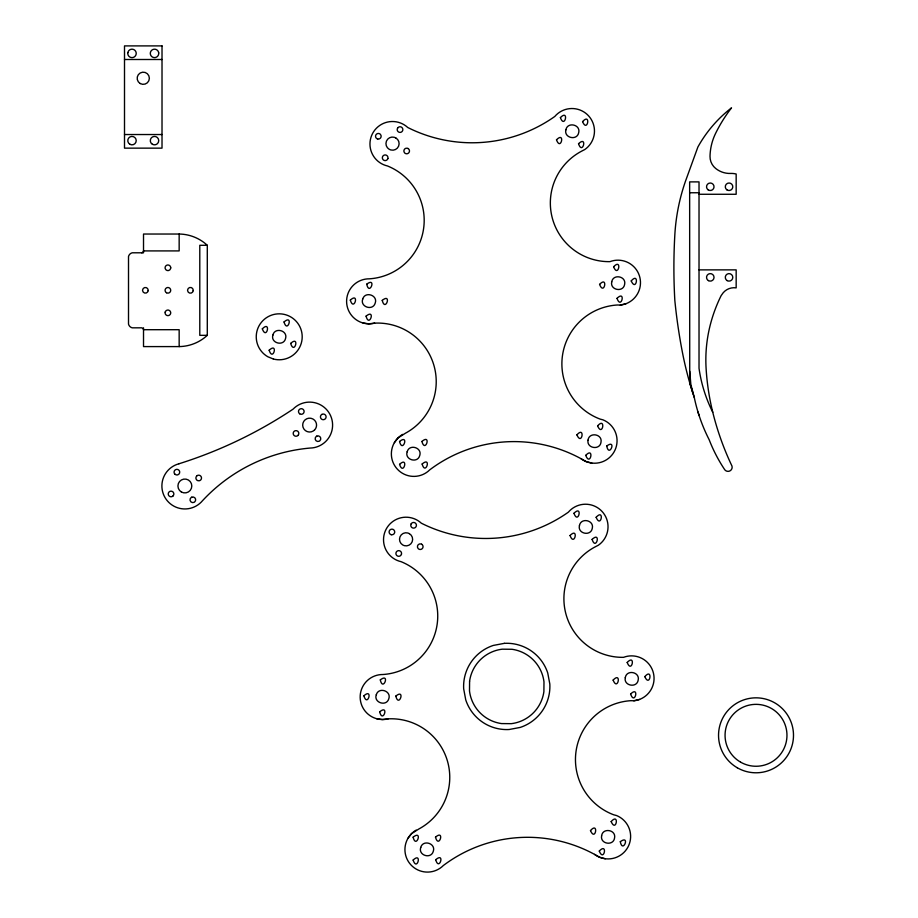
<?xml version="1.0" encoding="UTF-8"?>
<svg xmlns="http://www.w3.org/2000/svg" width="918" height="918" viewBox="0 0 918 918"><rect width="100%" height="100%" fill="white"/><g stroke="black" fill="none" stroke-linecap="round" stroke-linejoin="round"><path stroke-width="1.38" d="M394.373 442.637L397.953 437.978L405.331 433.273A58.58 58.58 0 0 0 374.636 323.147A22.514 22.514 0 0 1 346.752 303.961A22.514 22.514 0 0 1 369.415 278.82A58.614 58.614 0 0 0 387.476 165.963A22.514 22.514 0 0 1 372.547 133.523A22.514 22.514 0 0 1 407.753 127.499A143.128 143.128 0 0 0 554.793 116.471A22.514 22.514 0 0 1 588.633 115.909A22.514 22.514 0 0 1 584.777 149.542L582.161 150.885A58.626 58.626 0 0 0 609.977 261.641A22.514 22.514 0 0 1 639.88 277.5A22.514 22.514 0 0 1 620.258 305.074L617.321 304.994A58.993 58.993 0 0 0 600.154 419.113L603 419.847A22.514 22.514 0 0 1 614.131 451.817A22.514 22.514 0 0 1 580.991 458.679A139.869 139.869 0 0 0 429.785 469.809A22.514 22.514 0 0 1 396.014 467.595A22.514 22.514 0 0 1 402.612 434.398M407.948 838.329L411.516 833.67L418.895 828.965A58.58 58.58 0 0 0 388.199 718.851A22.514 22.514 0 0 1 360.315 699.654A22.514 22.514 0 0 1 382.978 674.512A58.614 58.614 0 0 0 401.051 561.667A22.514 22.514 0 0 1 386.122 529.216A22.514 22.514 0 0 1 421.328 523.191A143.128 143.128 0 0 0 568.357 512.175A22.514 22.514 0 0 1 602.208 511.613A22.514 22.514 0 0 1 598.341 545.235L595.725 546.577A58.626 58.626 0 0 0 623.551 657.334A22.514 22.514 0 0 1 653.455 673.192A22.514 22.514 0 0 1 633.833 700.778L630.895 700.686A58.993 58.993 0 0 0 613.729 814.805L616.575 815.551A22.514 22.514 0 0 1 627.705 847.509A22.514 22.514 0 0 1 594.554 854.383A139.869 139.869 0 0 0 443.36 865.502A22.514 22.514 0 0 1 409.577 863.287A22.514 22.514 0 0 1 416.187 830.09M620.258 305.074L625.973 303.72M633.833 700.778L639.548 699.424M374.636 323.147L368.795 323.836L362.977 322.987M388.199 718.851L382.37 719.54L376.552 718.691M124.504 59.498L162.016 59.498M124.504 134.533L162.016 134.533M689.647 192.757L699.023 192.757M699.023 194.272L736.167 194.272L736.167 174.007A20.058 20.058 0 0 0 730.659 173.445A22.594 22.594 0 0 1 715.707 168.487A15.193 15.193 0 0 1 710.016 156.289A55.206 55.206 0 0 1 715.707 133.144A148.578 148.578 0 0 1 731.52 107.865A127.981 127.981 0 0 0 697.898 146.995L685.425 181.374A197.255 197.255 0 0 0 674.833 234.813A574.966 574.966 0 0 0 674.833 300.473A562.929 562.929 0 0 0 682.544 352.994A352.26 352.26 0 0 0 694.272 397.437A168.178 168.178 0 0 0 709.166 439.722A154.109 154.109 0 0 0 724.83 469.855A4.131 4.131 0 0 0 730.487 470.555A4.131 4.131 0 0 0 731.451 464.933A283.042 283.042 0 0 1 712.758 412.239A142.256 142.256 0 0 1 699.023 368.29L699.023 181.89L689.647 181.89L689.728 382.795L693.079 393.799M179.159 346.591A42.205 42.205 0 0 0 207.296 335.334L207.296 245.29A42.205 42.205 0 0 0 179.159 234.033L143.518 234.033L143.518 252.794L132.261 252.794A5.06 5.06 0 0 0 128.509 256.547L128.509 324.077A5.06 5.06 0 0 0 132.261 327.829L141.682 327.829A2.479 2.479 0 0 1 143.518 329.7L179.159 329.7L179.159 346.591L143.518 346.591L143.518 327.829M207.296 245.29L199.791 245.29L199.791 335.334L207.296 335.334M699.023 269.869L736.167 269.869L736.167 287.873A14.275 14.275 0 0 0 721.835 294.655L721.158 295.585A150.449 150.449 0 0 0 710.589 323.675A141.074 141.074 0 0 0 706.091 368.29A243.522 243.522 0 0 0 712.758 412.239M591.789 463.051L586.097 461.582L580.991 458.679M605.352 858.755L599.672 857.274L594.554 854.383M694.272 397.437L690.864 384.539L689.728 371.262M697.978 411.952L699.103 415.533M179.159 234.033L179.159 250.912L143.518 250.912A2.479 2.479 0 0 1 141.682 252.794M469.591 681.19L469.5 690.979A37.523 37.523 0 0 0 501.503 723.579L511.292 723.671A37.523 37.523 0 0 0 543.892 691.679L543.984 681.879A37.523 37.523 0 0 0 511.992 649.278L502.192 649.187A37.523 37.523 0 0 0 469.591 681.19M158.711 52.911L158.688 54.013A4.223 4.223 0 0 1 154.281 57.616A4.223 4.223 0 0 1 150.3 53.531A4.223 4.223 0 0 1 154.017 49.216L155.119 49.228A4.223 4.223 0 0 1 158.711 52.911M631.228 280.931C636.415 292.647 639.628 271.258 631.228 280.931M644.803 676.635C649.99 688.351 653.203 666.95 644.803 676.635M576.906 434.868C581.978 446.63 585.397 425.275 576.906 434.868M588.036 440.124C586.384 448.409 599.982 450.577 601.003 442.201C602.656 433.927 589.058 431.747 588.036 440.124M597.595 425.883C602.667 437.656 606.087 416.29 597.595 425.883M590.481 830.572C595.553 842.334 598.972 820.979 590.481 830.572M601.611 835.828C599.959 844.101 613.557 846.281 614.578 837.904C616.23 829.631 602.633 827.451 601.611 835.828M611.17 821.587C616.23 833.349 619.661 811.994 611.17 821.587M127.843 52.705L127.797 53.806A4.223 4.223 0 0 0 132.031 57.627A4.223 4.223 0 0 0 136.208 53.737A4.223 4.223 0 0 0 132.708 49.239L131.607 49.205A4.223 4.223 0 0 0 127.843 52.705M582.574 121.612C587.463 133.454 591.203 112.145 582.574 121.612M596.138 517.304C601.038 529.147 604.767 507.838 596.138 517.304M585.73 455.362C590.377 467.296 594.554 446.068 585.73 455.362M599.569 284.396C604.228 296.342 608.382 275.113 599.569 284.396M611.732 281.883C609.793 290.099 623.299 292.75 624.619 284.408C626.546 276.192 613.04 273.541 611.732 281.883M613.614 266.759C618.273 278.693 622.438 257.465 613.614 266.759M599.293 851.055C603.952 862.989 608.118 841.76 599.293 851.055M613.132 680.1C617.791 692.034 621.956 670.806 613.132 680.1M625.296 677.587C623.368 685.792 636.874 688.443 638.182 680.112C640.121 671.896 626.615 669.245 625.296 677.587M627.189 662.463C631.836 674.397 636.002 653.168 627.189 662.463M262.318 328.851C266.69 340.888 271.349 319.762 262.318 328.851M556.492 139.811C560.852 151.849 565.534 130.735 556.492 139.811M560.382 117.596C564.742 129.645 569.424 108.519 560.382 117.596M565.878 129.84C563.744 137.998 577.181 140.982 578.696 132.674C580.842 124.515 567.393 121.532 565.878 129.84M570.055 535.504C574.416 547.553 579.109 526.427 570.055 535.504M573.957 513.288C578.317 525.337 582.999 504.223 573.957 513.288M579.453 525.532C577.307 533.702 590.756 536.674 592.271 528.378C594.405 520.208 580.968 517.224 579.453 525.532M617.022 298.35C621.256 310.445 626.156 289.377 617.022 298.35M630.597 694.042C634.831 706.137 639.731 685.069 630.597 694.042M399.559 464.359C403.507 476.545 408.9 455.592 399.559 464.359M413.134 860.063C417.082 872.249 422.475 851.296 413.134 860.063M578.535 143.701C582.482 155.888 587.899 134.946 578.535 143.701M592.11 539.394C596.046 551.592 601.474 530.65 592.11 539.394M170.714 267.804L170.622 268.526A2.811 2.811 0 0 1 165.183 268.526L165.091 267.804A2.811 2.811 0 0 1 167.902 264.981A2.811 2.811 0 0 1 170.714 267.804M165.183 312.097L165.091 312.82A2.811 2.811 0 0 0 167.902 315.631A2.811 2.811 0 0 0 170.714 312.82L170.622 312.097A2.811 2.811 0 0 0 165.183 312.097M269.158 350.228C272.99 362.449 278.59 341.553 269.158 350.228M272.875 335.104C270.385 343.16 283.685 346.729 285.555 338.501C288.057 330.434 274.746 326.877 272.875 335.104M290.65 343.424C294.483 355.645 300.083 334.749 290.65 343.424M350.309 300.106C353.992 312.384 359.856 291.557 350.309 300.106M363.884 695.81C367.556 708.076 373.419 687.261 363.884 695.81M284.041 321.943C287.449 334.29 293.771 313.612 284.041 321.943M407.167 451.759C404.39 459.723 417.564 463.751 419.721 455.592C422.498 447.617 409.325 443.601 407.167 451.759M421.913 441.466C425.321 453.813 431.644 433.135 421.913 441.466M422.142 464.015C425.55 476.362 431.873 455.684 422.142 464.015M420.742 847.452C417.965 855.427 431.139 859.455 433.296 851.296C436.073 843.321 422.9 839.293 420.742 847.452M435.488 837.159C438.896 849.517 445.219 828.828 435.488 837.159M435.717 859.718C439.114 872.066 445.437 851.376 435.717 859.718M362.725 299.016C359.776 306.922 372.857 311.248 375.198 303.135C378.147 295.229 365.077 290.903 362.725 299.016M366.087 316.136C369.208 328.564 376.001 308.023 366.087 316.136M382.232 300.393C385.353 312.82 392.147 292.28 382.232 300.393M376.3 694.708C373.351 702.614 386.421 706.94 388.773 698.839C391.722 690.933 378.641 686.607 376.3 694.708M379.662 711.829C382.783 724.256 389.576 703.716 379.662 711.829M395.807 696.096C398.928 708.524 405.722 687.984 395.807 696.096M399.559 441.466C402.532 453.928 409.577 433.48 399.559 441.466M413.134 837.17C416.106 849.632 423.152 829.172 413.134 837.17M366.73 284.178C369.415 296.709 376.919 276.421 366.73 284.178M380.304 679.882C382.99 692.413 390.494 672.125 380.304 679.882M606.741 445.987C609.15 458.564 617.091 438.448 606.741 445.987M620.304 841.68C622.725 854.268 630.666 834.141 620.304 841.68M387.878 158.504L387.603 159.181A2.811 2.811 0 0 1 384.435 160.489L383.758 160.214A2.811 2.811 0 0 1 382.726 156.37L383.173 155.785A2.811 2.811 0 0 1 385.893 155.05L386.57 155.337A2.811 2.811 0 0 1 387.878 158.504M401.453 554.197L401.166 554.874A2.811 2.811 0 0 1 398.01 556.193L397.322 555.906A2.811 2.811 0 0 1 396.301 552.062L396.748 551.477A2.811 2.811 0 0 1 399.468 550.754L400.145 551.029A2.811 2.811 0 0 1 401.453 554.197M397.643 128.095L397.333 128.761A2.811 2.811 0 0 0 398.538 131.974L399.204 132.272A2.811 2.811 0 0 0 401.946 131.641L402.405 131.079A2.811 2.811 0 0 0 401.51 127.2L400.845 126.891A2.811 2.811 0 0 0 397.643 128.095M411.207 523.788L410.908 524.465A2.811 2.811 0 0 0 412.102 527.666L412.767 527.976A2.811 2.811 0 0 0 415.51 527.345L415.98 526.771A2.811 2.811 0 0 0 415.085 522.893L414.42 522.594A2.811 2.811 0 0 0 411.207 523.788M197.267 475.57L196.693 476.017A2.811 2.811 0 0 0 199.401 480.722L200.09 480.447A2.811 2.811 0 0 0 201.111 476.603A2.811 2.811 0 0 0 197.267 475.57M173.054 495.938L172.469 496.386A2.811 2.811 0 0 1 168.625 495.364A2.811 2.811 0 0 1 169.658 491.52L170.335 491.233A2.811 2.811 0 0 1 173.054 495.938M321.862 414.431L321.277 414.879A2.811 2.811 0 0 0 320.83 418.275L321.277 418.86A2.811 2.811 0 0 0 323.997 419.583L324.674 419.308A2.811 2.811 0 0 0 325.706 415.464L325.259 414.879A2.811 2.811 0 0 0 321.862 414.431M298.017 435.407L297.432 435.855A2.811 2.811 0 0 1 293.588 434.822A2.811 2.811 0 0 1 294.621 430.978L295.298 430.703A2.811 2.811 0 0 1 298.017 435.407M314.53 430.003L313.095 431.104A6.942 6.942 0 0 1 303.938 429.073A6.942 6.942 0 0 1 305.166 419.778A6.942 6.942 0 0 1 314.53 420.192L315.631 421.626A6.942 6.942 0 0 1 314.53 430.003M316.802 436.119L316.182 436.509A2.811 2.811 0 0 0 319.085 441.26L319.716 440.881A2.811 2.811 0 0 0 316.802 436.119M191.77 497.189L191.128 497.556A2.811 2.811 0 0 0 193.916 502.387L194.559 502.02A2.811 2.811 0 0 0 191.77 497.189M504.349 643.346L493.287 645.434A43.146 43.146 0 0 0 463.67 688.821L465.747 699.895A43.146 43.146 0 0 0 509.134 729.512L520.208 727.423A43.146 43.146 0 0 0 549.825 684.036L547.736 672.974A43.146 43.146 0 0 0 504.349 643.346M162.016 45.9L124.504 45.9L124.504 148.142L162.016 148.142L162.016 45.9M377.757 139.02L377.057 138.767A2.811 2.811 0 0 1 375.864 134.98A2.811 2.811 0 0 1 379.65 133.776L380.259 134.2A2.811 2.811 0 0 1 377.757 139.02M391.32 534.724L390.632 534.471A2.811 2.811 0 0 1 389.427 530.673A2.811 2.811 0 0 1 393.225 529.479L393.822 529.893A2.811 2.811 0 0 1 391.32 534.724M273.357 359.018L267.804 356.746A22.984 22.984 0 0 1 265.968 318.03A22.984 22.984 0 0 1 301.838 332.729A22.984 22.984 0 0 1 273.357 359.018M395.796 137.929L394.212 137.275A6.564 6.564 0 0 0 389.232 149.301L390.816 149.967A6.564 6.564 0 0 0 395.796 137.929M408.074 148.532L407.385 148.246A2.811 2.811 0 0 0 404.677 152.95L405.251 153.398A2.811 2.811 0 0 0 409.095 152.377A2.811 2.811 0 0 0 408.074 148.532M409.359 533.633L407.776 532.979A6.564 6.564 0 0 0 402.795 545.005L404.379 545.659A6.564 6.564 0 0 0 409.359 533.633M421.637 544.225L420.96 543.949A2.811 2.811 0 0 0 418.241 548.654L418.826 549.102A2.811 2.811 0 0 0 422.67 548.069A2.811 2.811 0 0 0 421.637 544.225M174.902 474.158L174.454 473.573A2.811 2.811 0 0 1 175.487 469.729A2.811 2.811 0 0 1 179.331 470.762L179.618 471.439A2.811 2.811 0 0 1 174.902 474.158M193.205 290.673L193.205 289.939A2.811 2.811 0 0 0 187.616 289.939L187.616 290.673A2.811 2.811 0 0 0 193.205 290.673M148.177 290.673L148.177 289.939A2.811 2.811 0 0 0 142.6 289.939L142.6 290.673A2.811 2.811 0 0 0 148.177 290.673M740.539 762.112A30.948 30.948 0 0 0 786.967 735.307A30.948 30.948 0 0 0 740.539 708.501A30.948 30.948 0 0 0 740.539 762.112M737.28 767.769A37.477 37.477 0 0 0 793.496 735.307A37.477 37.477 0 0 0 737.28 702.855A37.477 37.477 0 0 0 737.28 767.769M726.838 189.797A3.752 3.752 0 0 0 732.771 187.157A3.752 3.752 0 0 0 727.515 183.336A3.752 3.752 0 0 0 726.838 189.797M708.409 280.621A3.752 3.752 0 0 0 714.032 277.374A3.752 3.752 0 0 0 708.409 274.115A3.752 3.752 0 0 0 708.409 280.621M727.171 280.621A3.752 3.752 0 0 0 732.793 277.374A3.752 3.752 0 0 0 727.171 274.115A3.752 3.752 0 0 0 727.171 280.621M708.076 189.797A3.752 3.752 0 0 0 714.009 187.157A3.752 3.752 0 0 0 708.753 183.336A3.752 3.752 0 0 0 708.076 189.797M178.918 463.785A446.871 446.871 0 0 0 293.072 409.153A22.984 22.984 0 0 1 330.687 415.9A22.984 22.984 0 0 1 310.054 448.064A166.261 166.261 0 0 0 201.122 502.226A22.984 22.984 0 0 1 164.965 497.464A22.984 22.984 0 0 1 178.918 463.785M181.397 491.991A6.942 6.942 0 0 0 191.805 485.978A6.942 6.942 0 0 0 181.397 479.965A6.942 6.942 0 0 0 181.397 491.991M299.647 413.766A2.811 2.811 0 0 0 304.099 411.792A2.811 2.811 0 0 0 300.152 408.923A2.811 2.811 0 0 0 299.647 413.766M166.491 292.75A2.811 2.811 0 0 0 170.714 290.306A2.811 2.811 0 0 0 166.491 287.873A2.811 2.811 0 0 0 166.491 292.75M152.399 144.287A4.223 4.223 0 0 0 158.734 140.638A4.223 4.223 0 0 0 152.399 136.977A4.223 4.223 0 0 0 152.399 144.287M140.213 83.538A6.093 6.093 0 0 0 149.359 78.26A6.093 6.093 0 0 0 140.213 72.981A6.093 6.093 0 0 0 140.213 83.538M129.897 144.287A4.223 4.223 0 0 0 136.22 140.638A4.223 4.223 0 0 0 129.897 136.977A4.223 4.223 0 0 0 129.897 144.287"/></g></svg>
